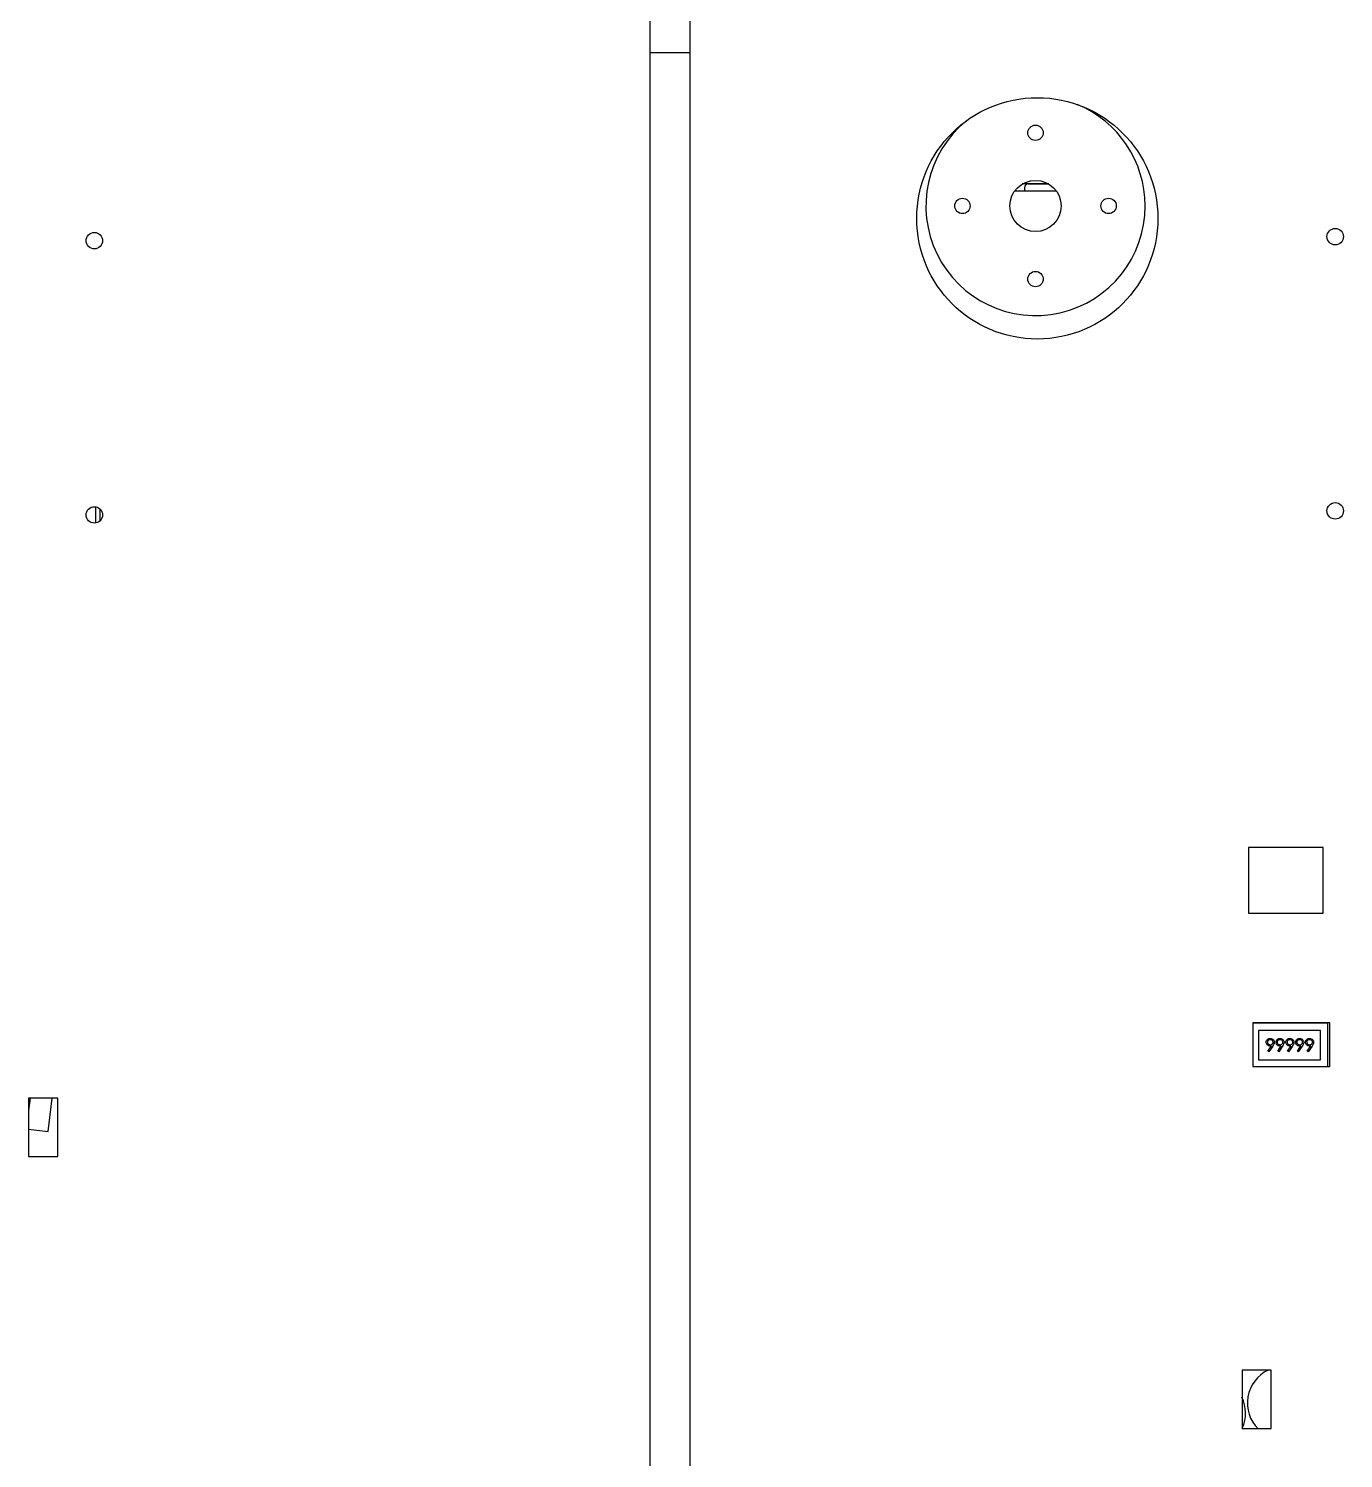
# Model space of a CAD drawing. Header units: millimetres. Extents: x 0 to 87554, y -20854 to 20404.
# Drawn here: x 4738.3 to 5098, y -9960.5 to -9569.5 of the extents above; entities that cross this region are included whole.
import ezdxf

# ---------------------------------------------------------------- set-up
doc = ezdxf.new("R2010")
doc.units = ezdxf.units.MM
doc.layers.get('0').update_dxf_attribs({"lineweight": 15})

# ---------------------------------------------------------------- blocks, each defined once
blk = doc.blocks.new('dr4')
at = {"color": 87, "linetype": 'Continuous', "lineweight": 25}
for p, q in [((600.83, 84.08), (600.83, -703.92)), ((611.83, -703.82), (611.83, 84.18)), ((600.83, 49.58), (611.83, 49.58)), ((709.93, 13.58), (702.72, 13.58)), ((703.33, 12.58), (703.33, 11.58)), ((449.23, -79.13), (449.23, -74.7)), ((450.43, -78.5), (450.43, -75.34)), ((785.07, -167.89), (764.57, -167.89)), ((764.57, -167.89), (764.57, -185.89)), ((785.07, -185.89), (785.07, -167.89)), ((764.57, -185.89), (785.07, -185.89)), ((786.83, -215.82), (765.83, -215.82)), ((765.83, -215.82), (765.83, -227.82)), ((786.33, -215.92), (765.83, -215.92)), ((767.33, -217.92), (767.33, -225.92)), ((784.33, -217.92), (767.33, -217.92)), ((784.33, -225.92), (784.33, -217.92)), ((786.33, -227.82), (786.33, -215.92)), ((786.83, -227.82), (786.83, -215.82)), ((769.91, -223.6), (770.89, -222.17)), ((771.24, -222.19), (770.17, -223.77)), ((772.61, -223.6), (773.58, -222.17)), ((773.94, -222.19), (772.86, -223.77)), ((775.3, -223.6), (776.27, -222.17)), ((776.63, -222.19), (775.55, -223.77)), ((777.99, -223.6), (778.96, -222.17)), ((779.32, -222.19), (778.24, -223.77)), ((780.68, -223.6), (781.66, -222.17)), ((782.01, -222.19), (780.93, -223.77)), ((767.33, -225.92), (784.33, -225.92)), ((770.17, -223.77), (769.91, -223.6)), ((772.86, -223.77), (772.61, -223.6)), ((775.55, -223.77), (775.3, -223.6)), ((778.24, -223.77), (777.99, -223.6)), ((780.93, -223.77), (780.68, -223.6)), ((765.83, -227.82), (786.83, -227.82)), ((438.83, -236.42), (430.83, -236.42)), ((430.83, -236.42), (430.83, -252.42)), ((431.24, -236.42), (430.83, -239.82)), ((436.17, -245.55), (437.28, -236.42)), ((438.83, -252.42), (438.83, -236.42)), ((430.83, -244.9), (436.17, -245.55)), ((430.83, -252.42), (438.83, -252.42)), ((770.83, -310.82), (762.83, -310.82)), ((762.83, -310.82), (762.83, -326.82)), ((770.83, -326.82), (770.83, -310.82)), ((762.83, -326.82), (770.83, -326.82))]:
    blk.add_line(p, q, dxfattribs=at)
for centre, radius in [((706.83, 4.18), 33), ((706.33, 27.58), 2.1), ((706.33, 7.58), 7), ((686.33, 7.58), 2.1), ((726.33, 7.58), 2.1), ((448.83, -1.92), 2.25), ((788.33, -0.82), 2.25), ((706.33, -12.42), 2.1), ((788.33, -75.82), 2.25), ((448.83, -76.92), 2.25)]:
    blk.add_circle(centre, radius, dxfattribs=at)
for centre, radius, start, end in [((706.33, 7.58), 30, 0, 67.608), ((706.33, 7.58), 30, 129.1238, 0), ((704.33, 12.58), 1, 90, 180), ((774.29, -319.83), 10, 115.6687, 225.1179), ((753.8, -322.55), 10, 335.535, 25.5378)]:
    blk.add_arc(centre, radius, start, end, dxfattribs=at)
for points, knots in [([(704.33, 13.58), (704.37, 13.58), (704.45, 13.58), (705.15, 13.58), (706.19, 13.58), (707.55, 13.58), (708.62, 13.58), (709.46, 13.58), (709.68, 13.58)], [0, 0, 0, 0, 0.198884, 0.403915, 0.614733, 0.779521, 0.944335, 1, 1, 1, 1]), ([(711.9, 11.58), (711.9, 11.58), (710.95, 11.58), (709.26, 11.58), (706.88, 11.58), (704.83, 11.58), (703.09, 11.58), (701.66, 11.58), (701.03, 11.58), (700.72, 11.58)], [0, 0, 0, 0, 0.000776, 0.170807, 0.340866, 0.510899, 0.677414, 0.843904, 1, 1, 1, 1]), ([(769.45, -221.16), (769.47, -221), (769.5, -220.68), (769.81, -220.33), (770.18, -220.13), (770.44, -220.1), (770.56, -220.09)], [0, 0, 0, 0, 0.279543, 0.558862, 0.779456, 1, 1, 1, 1]), ([(770.52, -222.2), (770.36, -222.18), (770.05, -222.15), (769.7, -221.87), (769.48, -221.53), (769.46, -221.29), (769.45, -221.16)], [0, 0, 0, 0, 0.279825, 0.559497, 0.779638, 1, 1, 1, 1]), ([(770.55, -220.45), (770.44, -220.46), (770.22, -220.48), (769.96, -220.66), (769.79, -220.89), (769.77, -221.06), (769.76, -221.15)], [0, 0, 0, 0, 0.280101, 0.560017, 0.780135, 1, 1, 1, 1]), ([(769.76, -221.15), (769.78, -221.26), (769.81, -221.48), (770.05, -221.7), (770.31, -221.82), (770.49, -221.83), (770.58, -221.84)], [0, 0, 0, 0, 0.278475, 0.558438, 0.779114, 1, 1, 1, 1]), ([(770.89, -222.17), (770.82, -222.18), (770.7, -222.2), (770.57, -222.2), (770.52, -222.2)], [0, 0, 0, 0, 0.559934, 1, 1, 1, 1]), ([(771.33, -221.15), (771.32, -221.04), (771.28, -220.82), (771.06, -220.6), (770.8, -220.47), (770.63, -220.46), (770.55, -220.45)], [0, 0, 0, 0, 0.278711, 0.558565, 0.779161, 1, 1, 1, 1]), ([(770.56, -220.09), (770.72, -220.11), (771.04, -220.15), (771.4, -220.43), (771.61, -220.79), (771.63, -221.04), (771.65, -221.17)], [0, 0, 0, 0, 0.279736, 0.559163, 0.779606, 1, 1, 1, 1]), ([(770.58, -221.84), (770.69, -221.83), (770.9, -221.81), (771.15, -221.63), (771.31, -221.4), (771.32, -221.23), (771.33, -221.15)], [0, 0, 0, 0, 0.280325, 0.559537, 0.779754, 1, 1, 1, 1]), ([(771.65, -221.17), (771.61, -221.37), (771.55, -221.75), (771.34, -222.06), (771.24, -222.19)], [0, 0, 0, 0, 0.558184, 1, 1, 1, 1]), ([(772.14, -221.16), (772.16, -221), (772.2, -220.68), (772.51, -220.33), (772.87, -220.13), (773.13, -220.1), (773.25, -220.09)], [0, 0, 0, 0, 0.279543, 0.558862, 0.779456, 1, 1, 1, 1]), ([(773.21, -222.2), (773.06, -222.18), (772.74, -222.15), (772.39, -221.87), (772.17, -221.53), (772.15, -221.29), (772.14, -221.16)], [0, 0, 0, 0, 0.279825, 0.559497, 0.779638, 1, 1, 1, 1]), ([(773.24, -220.45), (773.13, -220.46), (772.91, -220.48), (772.65, -220.66), (772.48, -220.89), (772.46, -221.06), (772.45, -221.15)], [0, 0, 0, 0, 0.280101, 0.560017, 0.780135, 1, 1, 1, 1]), ([(772.45, -221.15), (772.47, -221.26), (772.51, -221.48), (772.75, -221.7), (773.01, -221.82), (773.18, -221.83), (773.27, -221.84)], [0, 0, 0, 0, 0.278475, 0.558438, 0.779114, 1, 1, 1, 1]), ([(773.58, -222.17), (773.51, -222.18), (773.39, -222.2), (773.27, -222.2), (773.21, -222.2)], [0, 0, 0, 0, 0.5600145, 1, 1, 1, 1]), ([(774.02, -221.15), (774.01, -221.04), (773.98, -220.82), (773.75, -220.6), (773.5, -220.47), (773.32, -220.46), (773.24, -220.45)], [0, 0, 0, 0, 0.278711, 0.558565, 0.779161, 1, 1, 1, 1]), ([(773.25, -220.09), (773.41, -220.11), (773.73, -220.15), (774.09, -220.43), (774.3, -220.79), (774.33, -221.04), (774.34, -221.17)], [0, 0, 0, 0, 0.279737, 0.559164, 0.779609, 1, 1, 1, 1]), ([(773.27, -221.84), (773.38, -221.83), (773.59, -221.81), (773.85, -221.63), (774, -221.4), (774.02, -221.23), (774.02, -221.15)], [0, 0, 0, 0, 0.280327, 0.559542, 0.779747, 1, 1, 1, 1]), ([(774.34, -221.17), (774.3, -221.37), (774.24, -221.75), (774.03, -222.06), (773.94, -222.19)], [0, 0, 0, 0, 0.558181, 1, 1, 1, 1]), ([(774.83, -221.16), (774.85, -221), (774.89, -220.68), (775.2, -220.33), (775.57, -220.13), (775.82, -220.1), (775.95, -220.09)], [0, 0, 0, 0, 0.279542, 0.558849, 0.779457, 1, 1, 1, 1]), ([(775.9, -222.2), (775.75, -222.18), (775.44, -222.15), (775.08, -221.87), (774.86, -221.53), (774.84, -221.29), (774.83, -221.16)], [0, 0, 0, 0, 0.279812, 0.559489, 0.779634, 1, 1, 1, 1]), ([(775.93, -220.45), (775.82, -220.46), (775.6, -220.48), (775.35, -220.66), (775.17, -220.89), (775.16, -221.06), (775.15, -221.15)], [0, 0, 0, 0, 0.280099, 0.560011, 0.780142, 1, 1, 1, 1]), ([(775.15, -221.15), (775.16, -221.26), (775.2, -221.48), (775.44, -221.7), (775.7, -221.82), (775.87, -221.83), (775.96, -221.84)], [0, 0, 0, 0, 0.278475, 0.558437, 0.779089, 1, 1, 1, 1]), ([(776.27, -222.17), (776.2, -222.18), (776.08, -222.2), (775.96, -222.2), (775.9, -222.2)], [0, 0, 0, 0, 0.559934, 1, 1, 1, 1]), ([(776.72, -221.15), (776.7, -221.04), (776.67, -220.82), (776.44, -220.6), (776.19, -220.47), (776.02, -220.46), (775.93, -220.45)], [0, 0, 0, 0, 0.278721, 0.558562, 0.779184, 1, 1, 1, 1]), ([(775.95, -220.09), (776.11, -220.11), (776.42, -220.15), (776.78, -220.43), (776.99, -220.79), (777.02, -221.04), (777.03, -221.17)], [0, 0, 0, 0, 0.279737, 0.559164, 0.779609, 1, 1, 1, 1]), ([(775.96, -221.84), (776.07, -221.83), (776.29, -221.81), (776.54, -221.63), (776.69, -221.4), (776.71, -221.23), (776.72, -221.15)], [0, 0, 0, 0, 0.28033, 0.559525, 0.779745, 1, 1, 1, 1]), ([(777.03, -221.17), (777, -221.37), (776.93, -221.75), (776.72, -222.06), (776.63, -222.19)], [0, 0, 0, 0, 0.558191, 1, 1, 1, 1]), ([(777.52, -221.16), (777.54, -221), (777.58, -220.68), (777.89, -220.33), (778.26, -220.13), (778.51, -220.1), (778.64, -220.09)], [0, 0, 0, 0, 0.2795388, 0.5588536, 0.7794592, 1, 1, 1, 1]), ([(778.6, -222.2), (778.44, -222.18), (778.13, -222.15), (777.78, -221.87), (777.56, -221.53), (777.54, -221.29), (777.52, -221.16)], [0, 0, 0, 0, 0.2798095, 0.5594842, 0.7796362, 1, 1, 1, 1]), ([(778.62, -220.45), (778.51, -220.46), (778.3, -220.48), (778.04, -220.66), (777.87, -220.89), (777.85, -221.06), (777.84, -221.15)], [0, 0, 0, 0, 0.280099, 0.560011, 0.780142, 1, 1, 1, 1]), ([(777.84, -221.15), (777.86, -221.26), (777.89, -221.48), (778.13, -221.7), (778.39, -221.82), (778.57, -221.83), (778.65, -221.84)], [0, 0, 0, 0, 0.278473, 0.558416, 0.77909, 1, 1, 1, 1]), ([(778.96, -222.17), (778.9, -222.18), (778.77, -222.2), (778.65, -222.2), (778.6, -222.2)], [0, 0, 0, 0, 0.559934, 1, 1, 1, 1]), ([(779.41, -221.15), (779.39, -221.04), (779.36, -220.82), (779.13, -220.6), (778.88, -220.47), (778.71, -220.46), (778.62, -220.45)], [0, 0, 0, 0, 0.278721, 0.558562, 0.779184, 1, 1, 1, 1]), ([(778.64, -220.09), (778.8, -220.11), (779.12, -220.15), (779.48, -220.43), (779.69, -220.79), (779.71, -221.04), (779.72, -221.17)], [0, 0, 0, 0, 0.2797207, 0.559163, 0.7796081, 1, 1, 1, 1]), ([(778.65, -221.84), (778.76, -221.83), (778.98, -221.81), (779.23, -221.63), (779.38, -221.4), (779.4, -221.23), (779.41, -221.15)], [0, 0, 0, 0, 0.28033, 0.559525, 0.779745, 1, 1, 1, 1]), ([(779.72, -221.17), (779.69, -221.37), (779.62, -221.75), (779.41, -222.06), (779.32, -222.19)], [0, 0, 0, 0, 0.558191, 1, 1, 1, 1]), ([(780.22, -221.16), (780.24, -221), (780.27, -220.68), (780.58, -220.33), (780.95, -220.13), (781.2, -220.1), (781.33, -220.09)], [0, 0, 0, 0, 0.279538, 0.558853, 0.779442, 1, 1, 1, 1]), ([(781.29, -222.2), (781.13, -222.18), (780.82, -222.15), (780.47, -221.87), (780.25, -221.53), (780.23, -221.29), (780.22, -221.16)], [0, 0, 0, 0, 0.2798095, 0.5594842, 0.7796362, 1, 1, 1, 1]), ([(781.31, -220.45), (781.21, -220.46), (780.99, -220.48), (780.73, -220.66), (780.56, -220.89), (780.54, -221.06), (780.53, -221.15)], [0, 0, 0, 0, 0.280099, 0.560011, 0.780142, 1, 1, 1, 1]), ([(780.53, -221.15), (780.55, -221.26), (780.58, -221.48), (780.82, -221.7), (781.08, -221.82), (781.26, -221.83), (781.35, -221.84)], [0, 0, 0, 0, 0.278473, 0.558416, 0.77909, 1, 1, 1, 1]), ([(781.66, -222.17), (781.59, -222.18), (781.47, -222.2), (781.34, -222.2), (781.29, -222.2)], [0, 0, 0, 0, 0.559934, 1, 1, 1, 1]), ([(782.1, -221.15), (782.09, -221.04), (782.05, -220.82), (781.82, -220.6), (781.57, -220.47), (781.4, -220.46), (781.31, -220.45)], [0, 0, 0, 0, 0.278723, 0.558582, 0.779182, 1, 1, 1, 1]), ([(781.33, -220.09), (781.49, -220.11), (781.81, -220.15), (782.17, -220.43), (782.38, -220.79), (782.4, -221.04), (782.42, -221.17)], [0, 0, 0, 0, 0.2797207, 0.559163, 0.7796081, 1, 1, 1, 1]), ([(781.35, -221.84), (781.45, -221.83), (781.67, -221.81), (781.92, -221.63), (782.08, -221.4), (782.09, -221.23), (782.1, -221.15)], [0, 0, 0, 0, 0.280305, 0.559523, 0.779745, 1, 1, 1, 1]), ([(782.42, -221.17), (782.38, -221.37), (782.32, -221.75), (782.11, -222.06), (782.01, -222.19)], [0, 0, 0, 0, 0.558191, 1, 1, 1, 1])]:
    blk.add_open_spline(points, degree=3, knots=knots, dxfattribs=at)

msp = doc.modelspace()

# ---------------------------------------------------------------- block references
at = {"lineweight": -3}
msp.add_blockref('dr4', (4307.45, -9625.55), dxfattribs=at)

doc.saveas('drawing.dxf')
